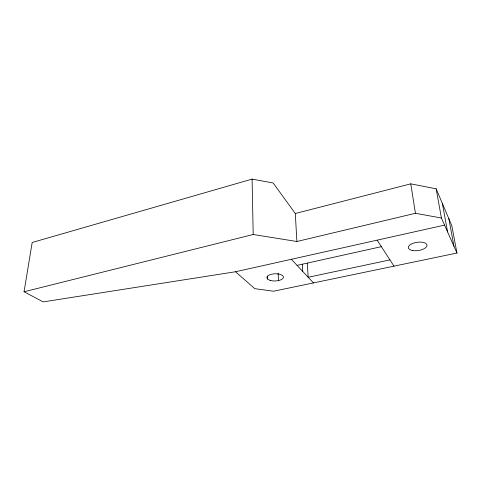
<?xml version="1.0" encoding="UTF-8"?>
<svg xmlns="http://www.w3.org/2000/svg" width="481" height="481" viewBox="0 0 481 481"><rect width="100%" height="100%" fill="white"/><g stroke="black" fill="none" stroke-linecap="round" stroke-linejoin="round"><path stroke-width="0.72" d="M24.05 291.775L32.185 242.478L252.092 179.106L273.142 182.984L295.31 213.51L296.885 241.504L415.44 213.287L441.42 218.025L456.95 253.042L273.557 291.221L254.738 288.642L235.516 271.753L43.2 301.894L24.05 291.775L253.192 234.5L296.885 241.504M295.31 213.51L410.756 183.844L436.147 188.811L451.791 225.637L456.95 253.042M235.516 271.753L444.564 225.114M297.072 265.38L381.361 246.663M389.935 259.896L308.183 277.278L307.287 263.143M291.384 259.289L313.45 282.912M377.146 240.157L393.987 266.149M448.815 218.506L453.956 246.284M442.358 203.433L447.595 231.95M436.147 188.811L441.42 218.025M410.756 183.844L415.44 213.287M302.29 264.111L302.729 271.434M278.144 273.166L278.439 280.609M267.508 276.082L267.604 279.07M252.092 179.106L253.192 234.5M412.608 250.529A9.428 4.167 -8.1 0 0 427.002 245.557A9.428 4.167 -8.1 0 0 413.365 243.176A9.428 4.167 -8.1 0 0 412.608 250.529M270.172 280.399A8.285 3.601 -1.9 0 0 283.369 277.609A8.285 3.601 -1.9 0 0 271.909 274.158A8.285 3.601 -1.9 0 0 270.172 280.399"/></g></svg>
